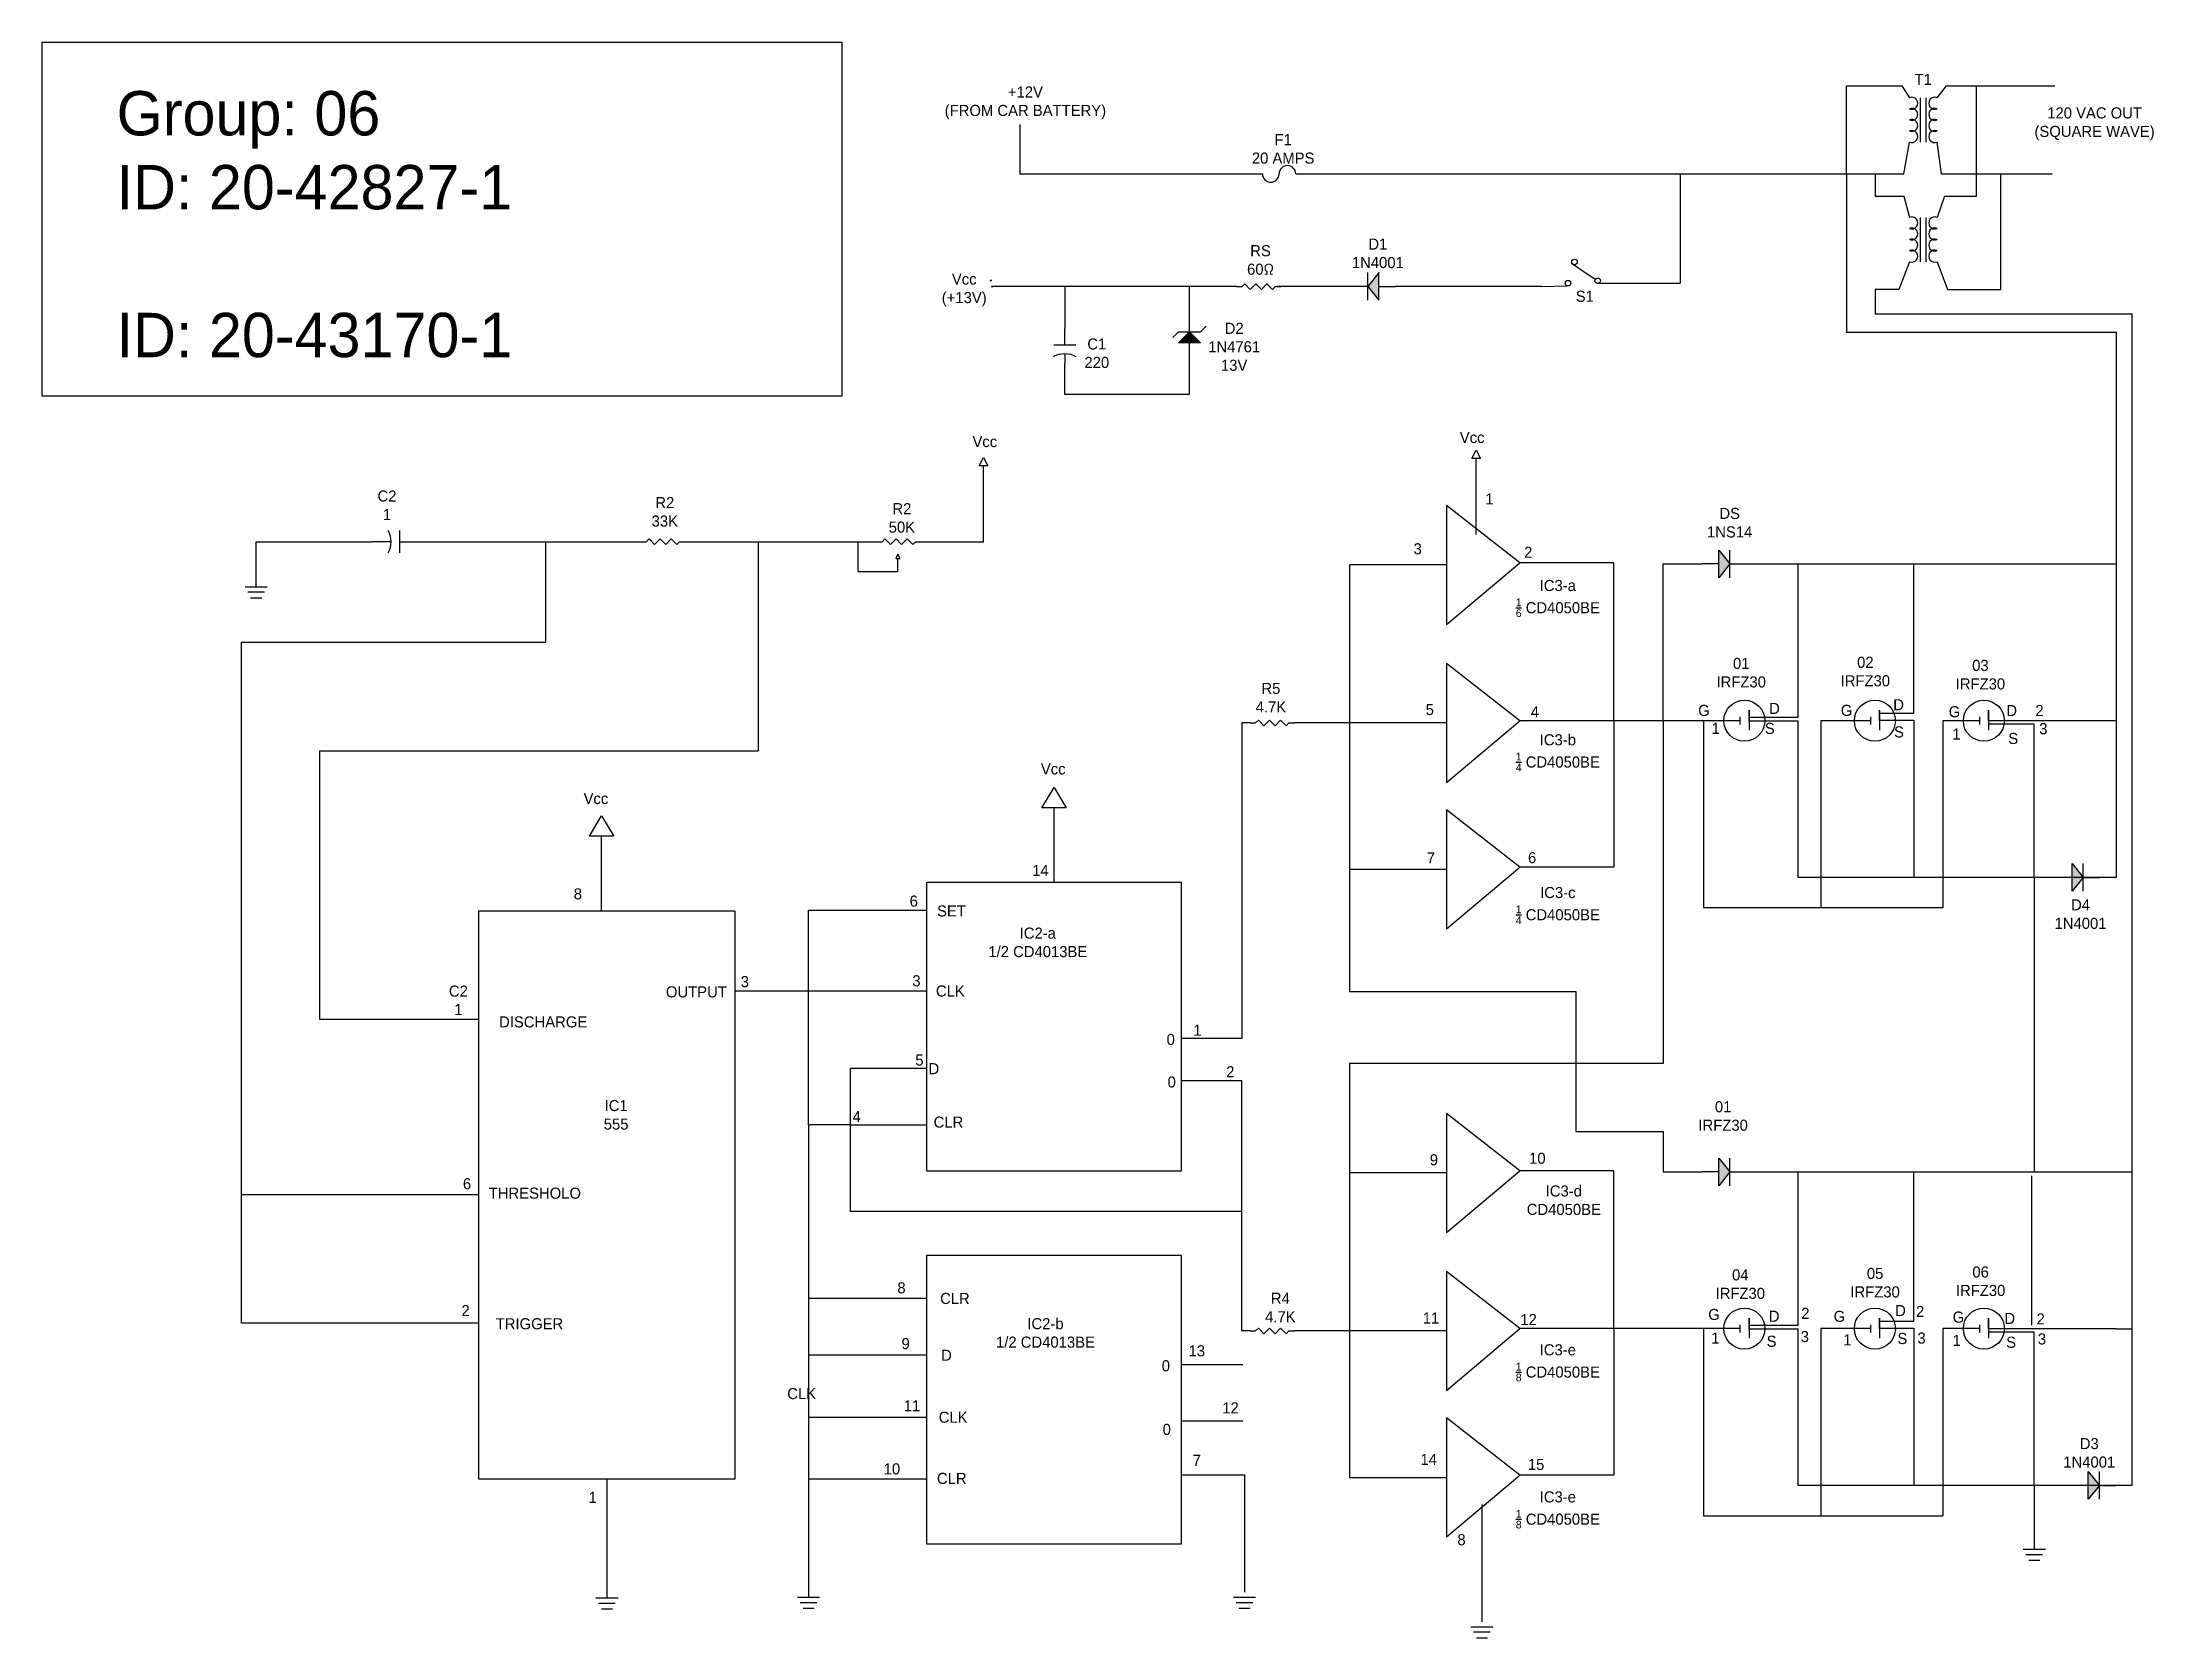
# Model space of a CAD drawing. Header units: inches. Extents: x 45.3 to 99.5, y 25.1 to 58.8.
# Drawn here: x 45.29 to 64.34, y 25.09 to 39.49 of the extents above; entities outside this region: 1.
import ezdxf

# ---------------------------------------------------------------- set-up
doc = ezdxf.new("R2010")
doc.units = ezdxf.units.IN
doc.header["$MEASUREMENT"] = 0

# ---------------------------------------------------------------- blocks, each defined once
blk = doc.blocks.new('Fuse')
at = {"color": 7}
for p, q in [((0, 0), (0.05, 0)), ((0.35, 0), (0.4, 0))]:
    blk.add_line(p, q, dxfattribs=at)
for centre, start, end in [((0.125, 0), 180, 0), ((0.275, 0), 0, 180)]:
    blk.add_arc(centre, 0.075, start, end, dxfattribs=at)
blk = doc.blocks.new('Diode')
at = {"color": 7}
for p, q in [((0.15, 0), (0, 0)), ((0.15, 0.125), (0.25, 0)), ((0.15, -0.125), (0.15, 0.125)), ((0.25, 0), (0.15, -0.125)), ((0.25, -0.125), (0.25, 0.125)), ((0.25, 0), (0.4, 0))]:
    blk.add_line(p, q, dxfattribs=at)
blk.add_solid([(0.15, -0.125), (0.25, 0), (0.15, 0.125)], dxfattribs=at)
blk = doc.blocks.new('Resistor')
at = {"color": 7}
blk.add_lwpolyline([(0, 0), (0.05, 0), (0.075, 0.025), (0.125, -0.025), (0.175, 0.025), (0.225, -0.025), (0.275, 0.025), (0.325, -0.025), (0.35, 0), (0.4, 0)], dxfattribs=at)
blk = doc.blocks.new('Capacitor')
at = {"color": 7}
for p, q in [((0.15, 0), (0, 0)), ((0.15, -0.1), (0.15, 0.1)), ((0.225, 0), (0.4, 0))]:
    blk.add_line(p, q, dxfattribs=at)
blk.add_arc((0.4375, 0), 0.2125, 151.9275, 208.0725, dxfattribs=at)
blk = doc.blocks.new('Diode - Zener')
at = {"color": 7}
for p, q in [((0, 0), (0.15, 0)), ((0.15, 0.100001), (0.25, 0)), ((0.15, 0), (0.15, 0.100001)), ((0.25, 0), (0.15, -0.099999)), ((0.15, -0.099999), (0.15, 0)), ((0.2, 0.150001), (0.25, 0.100001)), ((0.25, 0.100001), (0.25, -0.099999)), ((0.25, 0), (0.4, 0)), ((0.25, -0.099999), (0.3, -0.149999))]:
    blk.add_line(p, q, dxfattribs=at)
blk.add_solid([(0.15, -0.099999), (0.25, 0), (0.15, 0.100001)], dxfattribs=at)
blk = doc.blocks.new('Switch - SPDT')
at = {"color": 7}
blk.add_line((0.024244, -0.003069), (0.27184, -0.078931), dxfattribs=at)
for centre in [(0, 0), (0.25, 0.1), (0.25, -0.1)]:
    blk.add_circle(centre, 0.025, dxfattribs=at)
blk = doc.blocks.new('Transformer')
at = {"color": 7}
for p, q in [((0.1, 0), (0.1, 0.4)), ((0.15, 0.4), (0.15, 0))]:
    blk.add_line(p, q, dxfattribs=at)
for centre, start, end in [((0.021, 0.35), 247.3801, 112.6199), ((0.229, 0.35), 67.3801, 292.6199), ((0.021, 0.25), 247.3801, 112.6199), ((0.021, 0.15), 247.3801, 112.6199), ((0.229, 0.25), 67.3801, 292.6199), ((0.229, 0.15), 67.3801, 292.6199), ((0.021, 0.05), 247.3801, 112.6199), ((0.229, 0.05), 67.3801, 292.6199)]:
    blk.add_arc(centre, 0.0542, start, end, dxfattribs=at)
blk = doc.blocks.new('Ground')
at = {"color": 7}
for p, q in [((-0.1, 0), (0.1, 0)), ((0.075, -0.05), (-0.075, -0.05)), ((-0.05, -0.1), (0.05, -0.1))]:
    blk.add_line(p, q, dxfattribs=at)

msp = doc.modelspace()

# ---------------------------------------------------------------- linework, layer by layer
for p, q in [((61.568, 38.298), (61.568, 39.093)), ((61.568, 39.093), (62.067, 39.093)), ((62.471, 39.093), (63.447, 39.093)), ((62.742, 38.098), (62.742, 39.093)), ((54.111, 38.744), (54.111, 38.298)), ((54.111, 38.298), (56.25, 38.298)), ((56.65, 38.298), (60.067, 38.298)), ((60.067, 38.298), (60.067, 37.328)), ((60.067, 38.298), (61.568, 38.298)), ((61.568, 38.298), (62.086, 38.298)), ((61.568, 38.298), (61.568, 36.869)), ((61.827, 38.298), (61.827, 38.098)), ((62.425, 38.298), (63.424, 38.298)), ((62.96, 37.254), (62.96, 38.298)), ((61.827, 38.098), (62.086, 38.098)), ((62.452, 38.098), (62.742, 38.098)), ((62.136, 37.506), (62.041, 37.254)), ((62.386, 37.506), (62.481, 37.254)), ((56.066, 37.281), (53.864, 37.281)), ((54.518, 37.281), (54.518, 36.902)), ((55.642, 37.023), (55.642, 37.281)), ((57.101, 37.283), (56.433, 37.283)), ((58.818, 37.283), (57.501, 37.283)), ((58.818, 37.283), (59.05, 37.289)), ((59.318, 37.311), (60.068, 37.311)), ((60.067, 37.328), (60.067, 37.311)), ((60.068, 37.311), (60.068, 37.311)), ((62.041, 37.254), (61.827, 37.254)), ((61.827, 37.254), (61.827, 37.037)), ((62.481, 37.254), (62.96, 37.254)), ((61.827, 37.037), (64.144, 37.037)), ((64.144, 37.037), (64.144, 29.159)), ((61.568, 36.869), (64.003, 36.869)), ((64.003, 36.869), (64.003, 34.779)), ((55.642, 36.311), (55.642, 36.623)), ((54.516, 36.502), (54.516, 36.311)), ((54.516, 36.311), (55.642, 36.311)), ((53.744, 35.665), (53.785, 35.74)), ((53.785, 35.665), (53.744, 35.665)), ((53.785, 35.74), (53.822, 35.665)), ((53.785, 34.98), (53.785, 35.665)), ((53.822, 35.665), (53.785, 35.665)), ((58.188, 35.731), (58.229, 35.807)), ((58.229, 35.731), (58.188, 35.731)), ((58.229, 35.807), (58.266, 35.731)), ((58.229, 35.046), (58.229, 35.731)), ((58.266, 35.731), (58.229, 35.731)), ((58.623, 34.79), (57.962, 35.306)), ((57.962, 35.306), (57.962, 34.233)), ((47.223, 34.574), (47.223, 34.98)), ((47.223, 34.98), (48.265, 34.98)), ((48.665, 34.98), (49.832, 34.98)), ((49.832, 34.98), (49.832, 34.075)), ((49.832, 34.98), (50.692, 34.98)), ((51.092, 34.98), (51.751, 34.98)), ((51.751, 34.98), (51.751, 33.092)), ((51.751, 34.98), (52.432, 34.98)), ((52.432, 34.98), (52.87, 34.98)), ((52.651, 34.98), (52.651, 34.71)), ((53.01, 34.867), (52.994, 34.829)), ((53.033, 34.829), (53.01, 34.867)), ((53.22, 34.98), (53.785, 34.98)), ((52.651, 34.71), (53.01, 34.71)), ((52.994, 34.829), (53.01, 34.829)), ((53.01, 34.71), (53.01, 34.829)), ((53.01, 34.829), (53.033, 34.829)), ((57.962, 34.77), (57.087, 34.77)), ((57.087, 34.77), (57.087, 33.345)), ((57.962, 34.233), (58.623, 34.79)), ((59.469, 34.79), (58.623, 34.79)), ((59.469, 33.365), (59.469, 34.79)), ((59.916, 33.365), (59.916, 34.779)), ((59.916, 34.779), (60.267, 34.779)), ((60.666, 34.779), (61.133, 34.779)), ((61.133, 33.398), (61.133, 34.779)), ((61.133, 34.779), (62.176, 34.779)), ((62.176, 33.432), (62.176, 34.779)), ((62.176, 34.779), (64.003, 34.779)), ((64.003, 34.779), (64.003, 31.951)), ((47.089, 32.379), (47.089, 34.075)), ((47.089, 34.075), (49.832, 34.075)), ((58.623, 33.365), (57.962, 33.881)), ((57.962, 33.881), (57.962, 32.808)), ((56.189, 33.345), (56.115, 33.345)), ((56.115, 33.345), (56.115, 30.497)), ((57.087, 33.345), (56.589, 33.345)), ((57.087, 33.345), (57.087, 32.024)), ((57.962, 33.345), (57.087, 33.345)), ((57.962, 32.808), (58.623, 33.365)), ((59.469, 33.365), (58.623, 33.365)), ((59.916, 33.365), (59.469, 33.365)), ((59.469, 33.365), (59.469, 32.227)), ((60.28, 33.365), (59.916, 33.365)), ((59.916, 33.365), (59.916, 30.953)), ((60.608, 33.365), (60.28, 33.365)), ((60.28, 33.365), (60.28, 31.676)), ((60.608, 33.401), (60.608, 33.33)), ((60.69, 33.363), (60.69, 33.46)), ((60.69, 33.46), (60.69, 33.28)), ((60.69, 33.398), (61.133, 33.398)), ((60.69, 33.363), (61.133, 33.363)), ((61.133, 31.951), (61.133, 33.365)), ((61.785, 33.365), (61.338, 33.365)), ((61.338, 33.365), (61.338, 31.676)), ((61.785, 33.401), (61.785, 33.33)), ((61.868, 33.363), (61.868, 33.46)), ((61.868, 33.46), (61.868, 33.28)), ((61.868, 33.432), (62.176, 33.432)), ((61.868, 33.37), (62.176, 33.37)), ((62.176, 33.37), (62.176, 31.951)), ((62.768, 33.365), (62.438, 33.365)), ((62.438, 33.365), (62.438, 31.676)), ((62.768, 33.401), (62.768, 33.33)), ((62.851, 33.363), (62.851, 33.46)), ((62.851, 33.46), (62.851, 33.28)), ((64.003, 33.363), (62.851, 33.363)), ((63.263, 33.333), (62.851, 33.333)), ((63.263, 31.951), (63.263, 33.333)), ((47.797, 30.67), (47.797, 33.092)), ((47.797, 33.092), (51.751, 33.092)), ((54.31, 32.58), (54.42, 32.763)), ((54.42, 32.763), (54.529, 32.58)), ((54.42, 32.58), (54.31, 32.58)), ((54.42, 31.908), (54.42, 32.58)), ((54.529, 32.58), (54.42, 32.58)), ((50.229, 32.324), (50.339, 32.507)), ((50.339, 32.507), (50.448, 32.324)), ((58.623, 32.045), (57.962, 32.56)), ((57.962, 32.56), (57.962, 31.487)), ((47.089, 27.931), (47.089, 32.379)), ((50.339, 32.324), (50.229, 32.324)), ((50.339, 31.652), (50.339, 32.324)), ((50.448, 32.324), (50.339, 32.324)), ((59.469, 32.227), (59.469, 32.045)), ((57.087, 32.024), (57.087, 30.921)), ((57.962, 32.024), (57.087, 32.024)), ((57.962, 31.487), (58.623, 32.045)), ((59.469, 32.045), (58.623, 32.045)), ((61.368, 31.951), (61.133, 31.951)), ((62.935, 31.951), (61.368, 31.951)), ((64.003, 31.951), (62.935, 31.951)), ((63.263, 31.951), (63.263, 29.294)), ((52.206, 29.718), (52.206, 31.655)), ((52.206, 31.655), (53.272, 31.655)), ((62.438, 31.676), (60.28, 31.676)), ((53.272, 30.924), (51.542, 30.924)), ((57.087, 30.921), (59.127, 30.921)), ((59.127, 30.921), (59.127, 29.66)), ((59.916, 30.953), (59.916, 30.274)), ((49.232, 30.67), (47.797, 30.67)), ((56.115, 30.497), (55.567, 30.497)), ((52.584, 29.718), (52.584, 30.23)), ((52.584, 30.23), (53.272, 30.23)), ((56.115, 30.117), (55.567, 30.117)), ((56.115, 29.557), (56.115, 30.117)), ((59.916, 30.274), (57.087, 30.274)), ((57.087, 30.274), (57.087, 26.539)), ((52.584, 29.718), (52.206, 29.718)), ((52.206, 29.718), (52.206, 25.458)), ((52.584, 28.937), (52.584, 29.718)), ((52.584, 29.718), (53.272, 29.718)), ((58.623, 29.306), (57.962, 29.822)), ((57.962, 29.822), (57.962, 28.749)), ((56.115, 27.86), (56.115, 29.557)), ((59.127, 29.66), (59.916, 29.66)), ((59.916, 29.66), (59.916, 29.294)), ((57.962, 29.285), (57.087, 29.285)), ((57.962, 28.749), (58.623, 29.306)), ((59.469, 29.306), (58.623, 29.306)), ((59.469, 27.881), (59.469, 29.306)), ((59.916, 29.294), (60.267, 29.294)), ((60.666, 29.294), (61.133, 29.294)), ((61.133, 27.913), (61.133, 29.294)), ((61.133, 29.294), (62.176, 29.294)), ((62.176, 27.947), (62.176, 29.294)), ((62.176, 29.294), (64.003, 29.294)), ((63.24, 27.912), (63.24, 29.259)), ((64.003, 29.294), (64.144, 29.294)), ((64.144, 29.159), (64.144, 27.743)), ((49.232, 29.087), (47.089, 29.087)), ((56.115, 28.937), (52.584, 28.937)), ((58.623, 27.881), (57.962, 28.396)), ((57.962, 28.396), (57.962, 27.324)), ((53.272, 28.152), (52.206, 28.152)), ((49.232, 27.931), (47.089, 27.931)), ((56.189, 27.86), (56.115, 27.86)), ((57.087, 27.86), (56.589, 27.86)), ((57.962, 27.86), (57.087, 27.86)), ((57.962, 27.324), (58.623, 27.881)), ((59.469, 27.881), (58.623, 27.881)), ((59.469, 27.881), (59.469, 26.742)), ((59.916, 27.881), (59.469, 27.881)), ((60.28, 27.881), (59.916, 27.881)), ((60.608, 27.881), (60.28, 27.881)), ((60.28, 27.881), (60.28, 26.192)), ((60.608, 27.916), (60.608, 27.845)), ((60.69, 27.878), (60.69, 27.976)), ((60.69, 27.976), (60.69, 27.796)), ((60.69, 27.913), (61.133, 27.913)), ((60.69, 27.878), (61.133, 27.878)), ((61.133, 26.467), (61.133, 27.881)), ((61.785, 27.881), (61.338, 27.881)), ((61.338, 27.881), (61.338, 26.192)), ((61.785, 27.916), (61.785, 27.845)), ((61.868, 27.878), (61.868, 27.976)), ((61.868, 27.976), (61.868, 27.796)), ((61.868, 27.947), (62.176, 27.947)), ((61.868, 27.886), (62.176, 27.886)), ((62.176, 27.886), (62.176, 26.467)), ((62.768, 27.881), (62.438, 27.881)), ((62.438, 27.881), (62.438, 26.192)), ((62.768, 27.916), (62.768, 27.845)), ((62.851, 27.878), (62.851, 27.976)), ((62.851, 27.976), (62.851, 27.796)), ((64.003, 27.878), (62.851, 27.878)), ((63.263, 27.848), (62.851, 27.848)), ((63.263, 26.467), (63.263, 27.848)), ((64.003, 27.878), (64.144, 27.878)), ((53.272, 27.642), (52.206, 27.642)), ((64.144, 27.743), (64.144, 26.467)), ((55.567, 27.556), (56.122, 27.556)), ((53.272, 27.078), (52.206, 27.078)), ((55.567, 27.049), (56.122, 27.049)), ((58.623, 26.56), (57.962, 27.076)), ((57.962, 27.076), (57.962, 26.003)), ((59.469, 26.742), (59.469, 26.56)), ((50.387, 26.523), (50.387, 25.452)), ((53.272, 26.523), (52.206, 26.523)), ((55.567, 26.562), (56.138, 26.562)), ((56.138, 26.562), (56.138, 25.503)), ((57.087, 26.539), (57.962, 26.539)), ((57.962, 26.003), (58.623, 26.56)), ((59.469, 26.56), (58.623, 26.56)), ((58.28, 26.296), (58.28, 25.237)), ((61.368, 26.467), (61.133, 26.467)), ((62.935, 26.467), (61.368, 26.467)), ((64.003, 26.467), (62.935, 26.467)), ((63.263, 26.467), (63.263, 25.891)), ((64.144, 26.467), (64.003, 26.467)), ((60.28, 26.192), (62.438, 26.192))]:
    msp.add_line(p, q)
for points in [[(45.293, 39.486), (52.507, 39.486), (52.507, 36.293), (45.293, 36.293)], [(53.272, 31.908), (55.567, 31.908), (55.567, 29.303), (53.272, 29.303)], [(49.232, 31.651), (51.542, 31.651), (51.542, 26.523), (49.232, 26.523)], [(53.272, 28.544), (55.567, 28.544), (55.567, 25.938), (53.272, 25.938)]]:
    msp.add_lwpolyline(points, close=True)
for points in [[(62.067, 39.093), (62.136, 38.985)], [(62.386, 38.985), (62.471, 39.093)], [(62.086, 38.298), (62.136, 38.585)], [(62.425, 38.298), (62.386, 38.585)], [(62.086, 38.098), (62.136, 37.906)], [(62.452, 38.098), (62.386, 37.906)]]:
    msp.add_lwpolyline(points)
for centre, radius in [((53.85, 37.337), 0.00468), ((53.863, 37.281), 0.00468), ((60.648, 33.365), 0.185), ((61.825, 33.365), 0.185), ((62.808, 33.365), 0.185), ((60.648, 27.881), 0.185), ((61.825, 27.881), 0.185), ((62.808, 27.881), 0.185)]:
    msp.add_circle(centre, radius)

# ---------------------------------------------------------------- block references
for name, p in [('Transformer', (62.136, 38.585)), ('Fuse', (56.25, 38.298)), ('Transformer', (62.136, 37.506)), ('Resistor', (56.066, 37.281)), ('Resistor', (50.692, 34.98)), ('Resistor', (52.82, 34.98)), ('Diode', (60.266, 34.779)), ('Ground', (47.223, 34.574)), ('Resistor', (56.189, 33.345)), ('Diode', (63.455, 31.952)), ('Diode', (60.266, 29.294)), ('Resistor', (56.189, 27.86)), ('Diode', (63.6, 26.467)), ('Ground', (63.263, 25.891)), ('Ground', (50.387, 25.452)), ('Ground', (52.206, 25.458)), ('Ground', (56.138, 25.458)), ('Ground', (58.28, 25.192))]:
    msp.add_blockref(name, p)
for name, p, rotation in [('Switch - SPDT', (59.325, 37.335), 162.9652347826901), ('Diode - Zener', (55.642, 36.623), 90), ('Capacitor', (48.665, 34.98), 180)]:
    msp.add_blockref(name, p, dxfattribs=dict(rotation=rotation))
at = {"xscale": -1}
msp.add_blockref('Diode', (57.501, 37.283), dxfattribs=at)
at = {"xscale": -1, "rotation": 89.63904173215474}
msp.add_blockref('Capacitor', (54.518, 36.902), dxfattribs=at)

# ---------------------------------------------------------------- texts
at = {"char_height": 0.1, "attachment_point": 2}
for s, insert in [('CLK', (99.377, 58.84)), ('+12V\\P(FROM CAR BATTERY)', (54.162, 39.087)), ('T1', (62.261, 39.2)), ('120 VAC OUT\\P(SQUARE WAVE)', (63.807, 38.898)), ('F1\\P20 AMPS', (56.487, 38.657)), ('RS\\P\\pi-0.3,l0.3,t0.3;60{\\fISOCPEUR|b0|i0|c0|p34;Ω} ', (56.283, 37.655)), ('D1\\P1N4001', (57.341, 37.715)), ('Vcc\\P(+13V)', (53.61, 37.399)), ('S1', (59.208, 37.244)), ('D2\\P1N4761\\P13V', (56.045, 36.955)), ('C1\\P220', (54.806, 36.814)), ('Vcc', (53.796, 35.933)), ('Vcc', (58.192, 35.97)), ('C2\\P1', (48.403, 35.442)), ('R2\\P33K', (50.909, 35.383)), ('R2\\P50K', (53.048, 35.328)), ('1', (58.348, 35.416)), ('\\A1;DS\\P1NS14', (60.515, 35.285)), ('3', (57.701, 34.966)), ('2', (58.698, 34.935)), ('\\A1;IC3-a\\P{\\H0.7x;\\S1/6;} CD4050BE', (58.965, 34.635)), ('\\A1;01\\PIRFZ30', (60.619, 33.932)), ('\\A1;01\\PIRFZ30', (60.619, 33.932)), ('\\A1;02\\PIRFZ30', (61.739, 33.942)), ('\\A1;03\\PIRFZ30', (62.777, 33.914)), ('R5\\P4.7K', (56.377, 33.706)), ('D', (60.919, 33.526)), ('D', (62.039, 33.559)), ('5', (57.81, 33.516)), ('4', (58.758, 33.495)), ('G', (60.283, 33.508)), ('1', (60.389, 33.346)), ('S', (60.877, 33.346)), ('G', (61.57, 33.508)), ('G', (62.543, 33.496)), ('D', (63.059, 33.507)), ('2', (63.31, 33.507)), ('3', (63.345, 33.343)), ('\\A1;IC3-b\\P{\\H0.7x;\\S1/4;} CD4050BE', (58.965, 33.243)), ('S', (62.042, 33.314)), ('1', (62.561, 33.295)), ('S', (63.073, 33.255)), ('Vcc', (54.413, 32.98)), ('Vcc', (50.288, 32.713)), ('14', (54.297, 32.064)), ('7', (57.82, 32.177)), ('6', (58.733, 32.18)), ('8', (50.125, 31.853)), ('\\A1;IC3-c\\P{\\H0.7x;\\S1/4;} CD4050BE', (58.965, 31.865)), ('6', (53.155, 31.788)), ('SET', (53.495, 31.699)), ('\\A1;D4\\P1N4001', (63.68, 31.754)), ('IC2-a\\P1/2 CD4013BE', (54.274, 31.499)), ('3', (51.631, 31.061)), ('3', (53.179, 31.069)), ('C2\\P1', (49.047, 30.976)), ('OUTPUT', (51.194, 30.969)), ('CLK', (53.485, 30.977)), ('DISCHARGE', (49.812, 30.698)), ('0', (55.473, 30.54)), ('1', (55.714, 30.623)), ('5', (53.206, 30.354)), ('D', (53.336, 30.276)), ('0', (55.482, 30.156)), ('2', (56.01, 30.248)), ('IC1\\P555', (50.47, 29.943)), ('\\A1;01\\PIRFZ30', (60.456, 29.933)), ('4', (52.64, 29.844)), ('CLR', (53.468, 29.794)), ('9', (57.847, 29.454)), ('10', (58.78, 29.468)), ('6', (49.125, 29.238)), ('THRESHOLO', (49.737, 29.153)), ('IC3-d\\PCD4050BE', (59.019, 29.173)), ('\\A1;04\\PIRFZ30', (60.611, 28.416)), ('\\A1;05\\PIRFZ30', (61.827, 28.429)), ('\\A1;06\\PIRFZ30', (62.779, 28.442)), ('8', (53.044, 28.299)), ('CLR', (53.526, 28.203)), ('R4\\P4.7K', (56.462, 28.205)), ('2', (49.112, 28.094)), ('11', (57.821, 28.027)), ('12', (58.701, 28.013)), ('G', (60.374, 28.059)), ('D', (60.916, 28.043)), ('2', (61.198, 28.069)), ('G', (61.505, 28.042)), ('D', (62.056, 28.094)), ('2', (62.233, 28.086)), ('G', (62.579, 28.035)), ('D', (63.042, 28.023)), ('2', (63.321, 28.019)), ('TRIGGER', (49.688, 27.975)), ('IC2-b\\P1/2 CD4013BE', (54.343, 27.976)), ('1', (60.385, 27.846)), ('S', (60.893, 27.817)), ('3', (61.193, 27.859)), ('1', (61.576, 27.829)), ('S', (62.073, 27.842)), ('3', (62.246, 27.846)), ('1', (62.562, 27.825)), ('3', (63.332, 27.838)), ('9', (53.082, 27.796)), ('D', (53.45, 27.691)), ('13', (55.708, 27.731)), ('\\A1;IC3-e\\P{\\H0.7x;\\S1/8;} CD4050BE', (58.965, 27.74)), ('S', (63.054, 27.808)), ('0', (55.429, 27.596)), ('CLK', (52.144, 27.345)), ('11', (53.139, 27.235)), ('CLK', (53.51, 27.132)), ('12', (56.012, 27.216)), ('0', (55.437, 27.022)), ('\\A1;D3\\P1N4001', (63.759, 26.894)), ('10', (52.958, 26.666)), ('7', (55.708, 26.743)), ('14', (57.8, 26.751)), ('15', (58.769, 26.706)), ('CLR', (53.498, 26.58)), ('1', (50.259, 26.409)), ('\\A1;IC3-e\\P{\\H0.7x;\\S1/8;} CD4050BE', (58.965, 26.413)), ('8', (58.096, 26.027))]:
    msp.add_mtext(s, dxfattribs=dict(at, insert=insert))
at = {"insert": (45.964, 39.045), "char_height": 0.4, "width": 7.73427, "attachment_point": 1}
msp.add_mtext('Group: 06\\PID: 20-42827-1\\P\\PID: 20-43170-1', dxfattribs=at)

doc.saveas('drawing.dxf')
